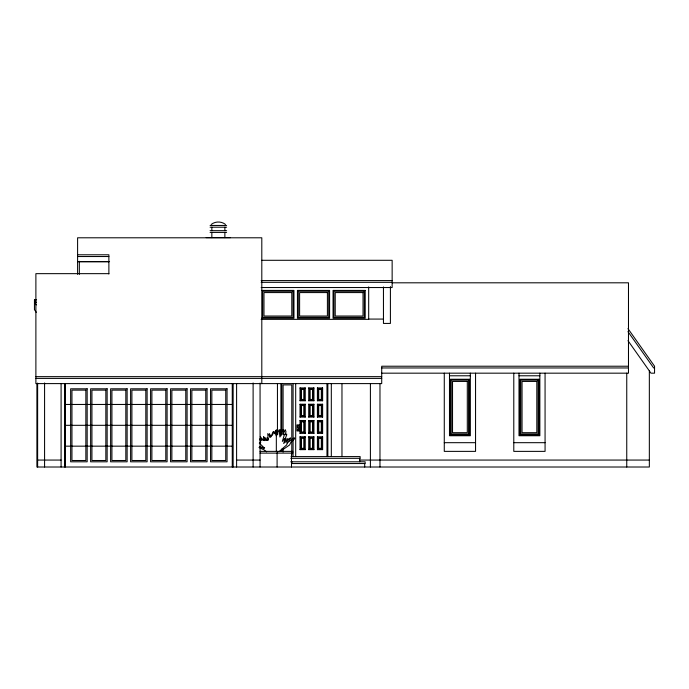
<?xml version="1.0" encoding="UTF-8"?>
<svg xmlns="http://www.w3.org/2000/svg" width="689" height="689" viewBox="0 0 689 689"><rect width="100%" height="100%" fill="white"/><g stroke="black" fill="none" stroke-linecap="round" stroke-linejoin="round"><path stroke-width="1.03" d="M272.344 435.336L273.757 431.59L274.877 433.665L275.617 430.599L276.332 434.716M282.86 434.148L285.255 429.66L285.969 431.736L285.289 434.785L286.693 434.044L286.693 434.983L284.152 441.382L286.96 438.712L288.131 438.91L286.279 442.019M279.398 430.737L280.096 429.79L281.06 435.836M276.883 435.086L277.986 433.812M305.253 400.765L304.383 399.896L304.383 388.811L305.253 387.941L300.034 387.941L300.034 400.765L305.253 400.765L305.253 387.941M300.034 400.765L300.904 399.896L300.904 388.811L300.034 387.941M313.943 400.765L313.073 399.896L313.073 388.811L313.943 387.941L308.724 387.941L308.724 400.765L313.943 400.765L313.943 387.941M305.253 417.052L304.383 416.182L304.383 405.106L305.253 404.236L300.034 404.236L300.034 417.052L305.253 417.052L305.253 404.236M308.724 400.765L309.594 399.896L309.594 388.811L308.724 387.941M322.624 400.765L321.763 399.896L321.763 388.811L322.624 387.941L317.414 387.941L317.414 400.765L322.624 400.765L322.624 387.941M300.034 417.052L300.904 416.182L300.904 405.106L300.034 404.236M313.943 417.052L313.073 416.182L313.073 405.106L313.943 404.236L308.724 404.236L308.724 417.052L313.943 417.052L313.943 404.236M317.414 400.765L318.284 399.896L318.284 388.811L317.414 387.941M305.253 433.347L304.383 432.477L304.383 421.401L305.253 420.531L300.034 420.531L300.034 433.347L305.253 433.347L305.253 420.531M308.724 417.052L309.594 416.182L309.594 405.106L308.724 404.236M322.624 417.052L321.763 416.182L321.763 405.106L322.624 404.236L317.414 404.236L317.414 417.052L322.624 417.052L322.624 404.236M300.034 433.347L300.904 432.477L300.904 421.401L300.034 420.531M313.943 433.347L313.073 432.477L313.073 421.401L313.943 420.531L308.724 420.531L308.724 433.347L313.943 433.347L313.943 420.531M317.414 417.052L318.284 416.182L318.284 405.106L317.414 404.236M305.253 449.641L304.383 448.772L304.383 437.687L305.253 436.817L300.034 436.817L300.034 449.641L305.253 449.641L305.253 436.817M308.724 433.347L309.594 432.477L309.594 421.401L308.724 420.531M322.624 433.347L321.763 432.477L321.763 421.401L322.624 420.531L317.414 420.531L317.414 433.347L322.624 433.347L322.624 420.531M300.034 449.641L300.904 448.772L300.904 437.687L300.034 436.817M313.943 449.641L313.073 448.772L313.073 437.687L313.943 436.817L308.724 436.817L308.724 449.641L313.943 449.641L313.943 436.817M317.414 433.347L318.284 432.477L318.284 421.401L317.414 420.531M308.724 449.641L309.594 448.772L309.594 437.687L308.724 436.817M322.624 449.641L321.763 448.772L321.763 437.687L322.624 436.817L317.414 436.817L317.414 449.641L322.624 449.641L322.624 436.817M317.414 449.641L318.284 448.772L318.284 437.687L317.414 436.817M278.899 451.777L286.615 444.973L287.701 442.105L290.603 438.721L290.413 437.791L283.644 443.449L285.461 438.91L284.54 438.712L282.335 441.382L284.333 434.983L284.333 434.044L283.231 434.785L283.765 431.736L283.205 429.66L279.906 437.007L279.14 429.79L276.186 435.732L275.617 430.599L274.67 433.665L273.249 431.59L270.622 437.3L267.763 433.605L268.228 440.211L267.022 440.245L264.869 437.463L264.86 440.547L262.69 439.66L260.296 436.645L261.958 440.641L259.796 438.798L260.735 442.347L259.52 442.622M280.277 451.416L289.587 444.973L290.965 442.105L294.659 438.721L294.418 437.791L286.986 442.932M211.23 224.442C215.278 221.203 221.445 221.203 225.484 224.442M210.093 225.458L226.629 225.458M210.093 227.198L226.629 227.198M210.093 230.677L226.629 230.677M210.093 232.408L226.629 232.408M206.192 237.627L230.522 237.627M77.599 254.792L108.879 254.792L108.879 274.024M77.599 256.532L108.879 256.532M261.803 260.296L392.144 260.296L392.144 287.537L261.14 287.537M79.338 261.596L109.577 261.596M77.599 261.742L108.879 261.742M108.879 273.654L35.888 273.654L35.888 383.601L381.715 383.601L381.715 366.221L628.48 366.221M261.14 280.587L392.144 280.587M261.14 282.326L392.144 282.326M392.144 282.809L628.48 282.809L628.48 373.171L381.715 373.171M261.803 290.405L293.953 290.405L293.953 318.206L261.803 318.206M36.293 312.306L34.45 309.697L34.45 299.87L36.586 299.87M368.684 319.076L383.454 319.076M261.14 319.343L368.684 319.343L368.684 286.925M381.715 367.96L628.48 367.96M654.55 367.96L653.654 367.96L627.972 331.642M449.486 375.781L470.346 375.781M518.998 375.781L539.857 375.781M35.888 376.65L381.715 376.65M35.888 378.39L381.715 378.39M300.904 388.811L304.383 388.811M309.594 388.811L313.073 388.811M318.284 388.811L321.763 388.811M300.904 399.896L304.383 399.896M309.594 399.896L313.073 399.896M318.284 399.896L321.763 399.896M65.429 404.452L232.262 404.452M300.904 405.106L304.383 405.106M309.594 405.106L313.073 405.106M318.284 405.106L321.763 405.106M300.904 416.182L304.383 416.182M309.594 416.182L313.073 416.182M318.284 416.182L321.763 416.182M300.904 421.401L304.383 421.401M309.594 421.401L313.073 421.401M318.284 421.401L321.763 421.401M65.429 425.311L232.262 425.311M300.904 432.477L304.383 432.477M309.594 432.477L313.073 432.477M318.284 432.477L321.763 432.477M300.904 437.687L304.383 437.687M309.594 437.687L313.073 437.687M318.284 437.687L321.763 437.687M444.276 442.683L475.556 442.683M513.787 442.683L545.068 442.683M65.429 446.162L232.262 446.162M300.904 448.772L304.383 448.772M309.594 448.772L313.073 448.772M318.284 448.772L321.763 448.772M260.063 451.373L292.67 451.373L292.67 453.112L260.063 453.112M291.034 456.592L360.14 456.592L360.14 458.323L290.741 458.323M37.628 460.063L61.088 460.063M236.603 460.063L260.063 460.063M359.727 460.063L649.339 460.063M290.741 461.802L365.136 461.802L365.136 463.542L291.49 463.542M259.004 447.428L264.335 447.962L259.279 443.105M264.636 447.695L259.374 447.023L262.345 447.437L264.025 448.418M259.641 447.85L264.085 449.891L266.617 451.846M265.446 439.66L267.151 440.547L267.16 437.463L268.434 439.548M627.98 328.644L654.55 366.221L654.55 373.171L650.95 373.171L627.989 340.693M34.45 299.87L36.293 302.471M34.45 302.325L36.293 304.934M265.067 438.962L263.56 436.645L264.869 440.641L263.164 438.798L263.344 440.219M270.941 436.619L269.442 433.605L269.683 437.222M649.339 370.889L649.339 467.013L36.905 467.013L36.905 383.902M626.749 373.171L626.749 467.013M545.068 373.171L545.068 451.373L513.787 451.373L513.787 373.171M539.857 373.171L539.857 435.732L518.998 435.732L518.998 373.171M475.556 373.171L475.556 451.373L444.276 451.373L444.276 373.171M470.346 373.171L470.346 435.732L449.486 435.732L449.486 373.171M390.405 286.572L390.405 323.425L383.454 323.425L383.454 286.943M379.975 383.902L379.975 467.013M370.406 383.902L370.406 467.013M364.714 463.542L364.714 467.013M359.727 458.323L359.727 461.802M341.968 383.868L341.968 456.592M331.314 383.549L331.314 456.592M327.843 383.799L327.843 456.592M326.974 383.601L326.974 456.592M295.693 383.601L295.693 456.592M293.083 383.601L293.083 456.592M291.783 455.283L291.783 384.901L283.093 384.901L283.093 430.763M291.903 461.802L291.903 463.542M291.49 453.112L291.49 467.013M283.093 448.884L283.093 452.087M281.792 383.601L281.792 434.044M281.792 449.073L281.792 451.226M280.923 383.799L280.923 434.113M277.443 383.549L277.443 434.036M277.322 451.373L277.322 453.112M277.099 453.112L277.099 467.013M276.332 429.66L276.332 451.157M261.803 383.601L261.803 237.791L77.599 237.791L77.599 274.343M260.063 383.075L260.063 467.013M253.113 382.946L253.113 467.013M236.603 383.506L236.603 467.013M233.132 383.799L233.132 467.013M232.262 383.601L232.262 467.013M224.872 227.198L224.872 230.677M224.872 232.408L224.872 237.627M211.842 227.198L211.842 230.677M211.842 232.408L211.842 237.627M79.338 261.303L79.338 274.403M65.429 383.601L65.429 467.013M64.559 383.799L64.559 467.013M61.088 383.506L61.088 467.013M44.578 382.946L44.578 467.013M37.628 383.075L37.628 467.013M297.424 425.966L297.863 427.602L299.362 426.818L298.259 425.526L297.424 425.966M329.583 290.405L297.433 290.405L297.433 318.206L329.583 318.206L329.583 290.405M365.204 290.405L333.054 290.405L333.054 318.206L365.204 318.206L365.204 290.405M293.083 291.266L262.673 291.266L262.673 317.336L293.083 317.336L293.083 291.266M328.713 291.266L298.303 291.266L298.303 317.336L328.713 317.336L328.713 291.266M364.335 291.266L333.924 291.266L333.924 317.336L364.335 317.336L364.335 291.266M291.783 292.575L263.973 292.575L263.973 316.036L291.783 316.036L291.783 292.575M327.404 292.575L299.603 292.575L299.603 316.036L327.404 316.036L327.404 292.575M363.034 292.575L335.224 292.575L335.224 316.036L363.034 316.036L363.034 292.575M469.476 379.26L450.356 379.26L450.356 434.862L469.476 434.862L469.476 379.26M538.987 379.26L519.868 379.26L519.868 434.862L538.987 434.862L538.987 379.26M468.606 380.121L451.226 380.121L451.226 434.001L468.606 434.001L468.606 380.121M538.118 380.121L520.738 380.121L520.738 434.001L538.118 434.001L538.118 380.121M467.297 381.43L452.527 381.43L452.527 432.692L467.297 432.692L467.297 381.43M536.817 381.43L522.038 381.43L522.038 432.692L536.817 432.692L536.817 381.43M87.159 388.811L70.648 388.811L70.648 461.802L87.159 461.802L87.159 388.811M107.139 388.811L90.629 388.811L90.629 461.802L107.139 461.802L107.139 388.811M127.12 388.811L110.619 388.811L110.619 461.802L127.12 461.802L127.12 388.811M147.11 388.811L130.6 388.811L130.6 461.802L147.11 461.802L147.11 388.811M167.091 388.811L150.581 388.811L150.581 461.802L167.091 461.802L167.091 388.811M187.081 388.811L170.571 388.811L170.571 461.802L187.081 461.802L187.081 388.811M207.062 388.811L190.552 388.811L190.552 461.802L207.062 461.802L207.062 388.811M227.051 388.811L210.541 388.811L210.541 461.802L227.051 461.802L227.051 388.811M303.944 389.251L301.343 389.251L301.343 399.456L303.944 399.456L303.944 389.251M312.634 389.251L310.033 389.251L310.033 399.456L312.634 399.456L312.634 389.251M321.324 389.251L318.714 389.251L318.714 399.456L321.324 399.456L321.324 389.251M85.849 390.12L71.949 390.12L71.949 460.502L85.849 460.502L85.849 390.12M105.839 390.12L91.93 390.12L91.93 460.502L105.839 460.502L105.839 390.12M125.82 390.12L111.919 390.12L111.919 460.502L125.82 460.502L125.82 390.12M145.81 390.12L131.9 390.12L131.9 460.502L145.81 460.502L145.81 390.12M165.791 390.12L151.89 390.12L151.89 460.502L165.791 460.502L165.791 390.12M185.772 390.12L171.871 390.12L171.871 460.502L185.772 460.502L185.772 390.12M205.761 390.12L191.861 390.12L191.861 460.502L205.761 460.502L205.761 390.12M225.742 390.12L211.842 390.12L211.842 460.502L225.742 460.502L225.742 390.12M303.944 405.537L301.343 405.537L301.343 415.751L303.944 415.751L303.944 405.537M312.634 405.537L310.033 405.537L310.033 415.751L312.634 415.751L312.634 405.537M321.324 405.537L318.714 405.537L318.714 415.751L321.324 415.751L321.324 405.537M303.944 421.832L301.343 421.832L301.343 432.046L303.944 432.046L303.944 421.832M312.634 421.832L310.033 421.832L310.033 432.046L312.634 432.046L312.634 421.832M321.324 421.832L318.714 421.832L318.714 432.046L321.324 432.046L321.324 421.832M299.603 424.872L296.993 424.872L296.993 430.952L299.603 430.952L299.603 424.872M298.518 428.351L298.079 430.091L298.518 428.351M303.944 438.126L301.343 438.126L301.343 448.332L303.944 448.332L303.944 438.126M312.634 438.126L310.033 438.126L310.033 448.332L312.634 448.332L312.634 438.126M321.324 438.126L318.714 438.126L318.714 448.332L321.324 448.332L321.324 438.126"/></g></svg>
